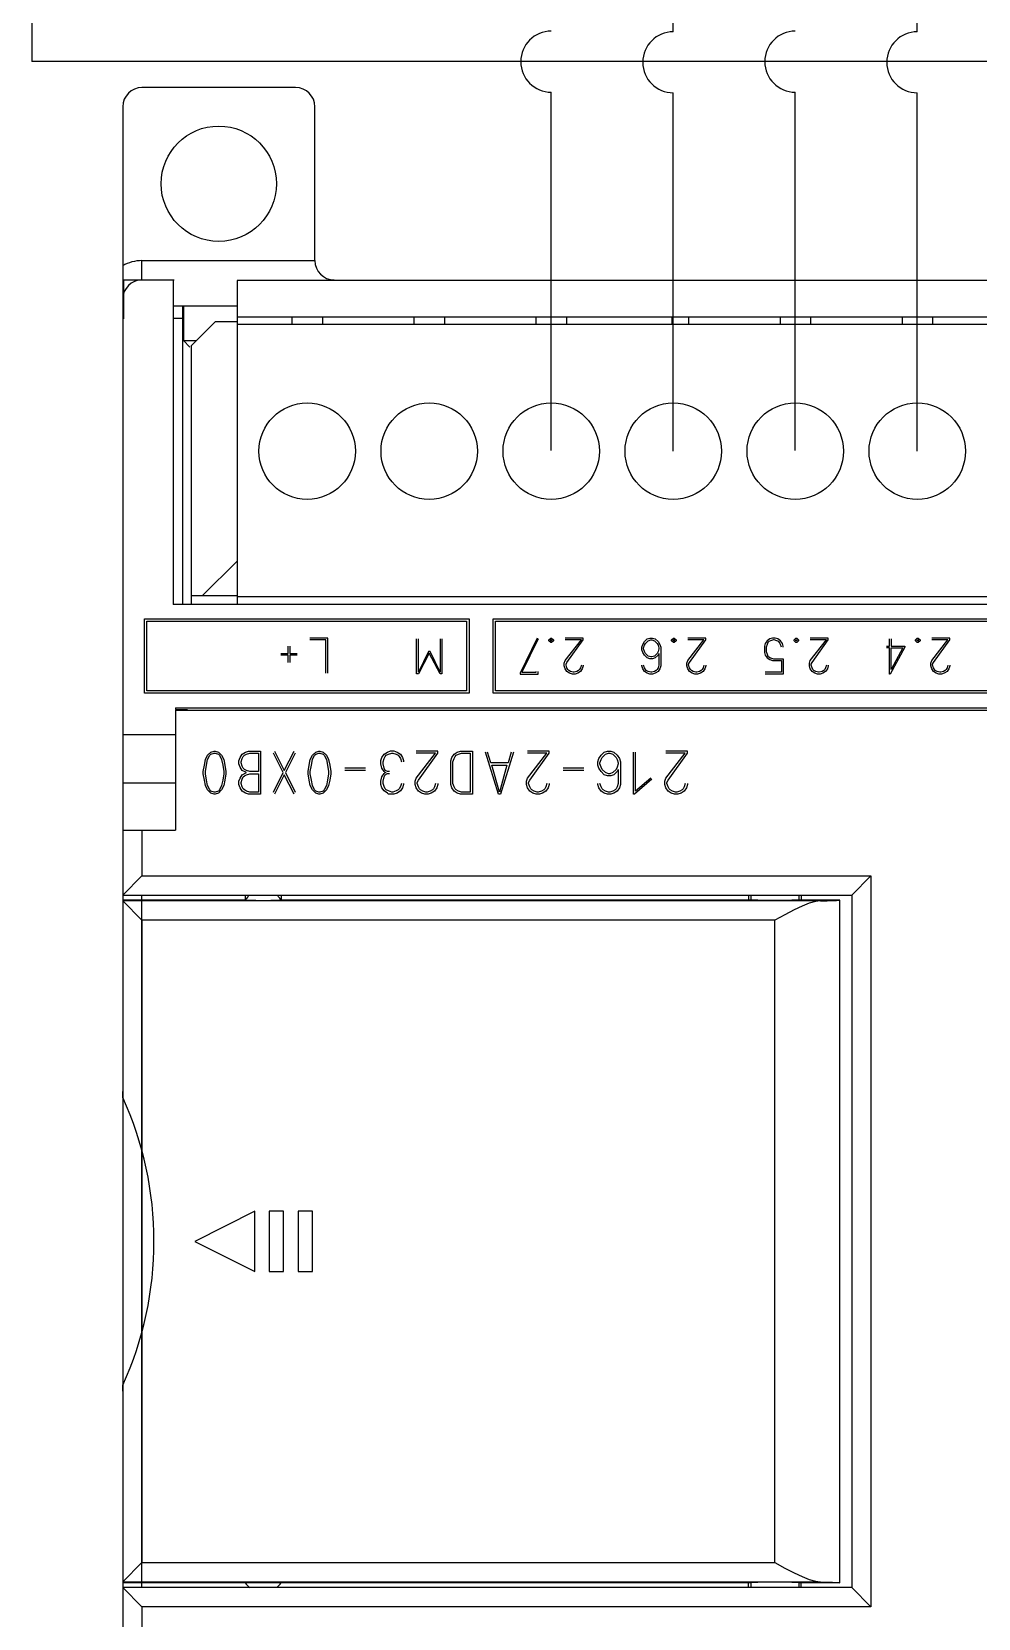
# Model space of a CAD drawing. Header units: millimetres. Extents: x 408 to 981, y 278 to 684.
# Drawn here: x 533.3 to 572.7, y 461.4 to 527.4 of the extents above; entities that cross this region are included whole.
import ezdxf

# ---------------------------------------------------------------- set-up
doc = ezdxf.new("R2010")
doc.units = ezdxf.units.MM
for name, color, linetype in [('0007LEVEL_0', 7, 'Continuous'), ('0007LEVEL_1', 7, 'Continuous'), ('8_ALL_NOTES_BALLOONS_SYMBOLS_GT', 7, 'Continuous'), ('RED_2.5mm^2', 1, 'Continuous'), ('YEL_14_THHN', 2, 'Continuous')]:
    doc.layers.add(name, color=color, linetype=linetype)

msp = doc.modelspace()

# ---------------------------------------------------------------- linework, layer by layer
at = {"color": 7, "linetype": 'Continuous'}
for p, q in [((537.883, 517.096), (539.183, 517.096)), ((539.183, 517.096), (539.183, 503.596)), ((537.083, 516.296), (537.083, 437.896)), ((537.983, 502.996), (551.502, 502.996)), ((692.583, 503.596), (539.183, 503.596)), ((551.502, 502.996), (551.502, 499.896)), ((552.502, 499.896), (552.502, 502.996)), ((538.083, 502.896), (551.402, 502.896)), ((551.402, 502.896), (551.402, 499.996)), ((552.602, 499.996), (552.602, 502.896)), ((613.083, 499.896), (552.502, 499.896)), ((612.983, 499.996), (552.602, 499.996)), ((539.283, 499.287), (539.283, 499.227)), ((539.283, 499.287), (692.483, 499.287)), ((539.283, 499.196), (539.283, 494.196)), ((539.283, 499.196), (692.483, 499.196)), ((537.083, 498.183), (539.283, 498.183)), ((547.832, 497.094), (547.877, 497.229)), ((547.832, 496.959), (547.832, 497.094)), ((547.877, 497.229), (547.967, 497.364)), ((547.922, 497.049), (547.967, 497.184)), ((547.922, 496.959), (547.922, 497.049)), ((547.967, 497.364), (548.102, 497.454)), ((547.967, 497.184), (548.012, 497.274)), ((548.012, 497.274), (548.057, 497.319)), ((548.057, 497.319), (548.147, 497.364)), ((548.102, 497.454), (548.237, 497.499)), ((548.147, 497.364), (548.282, 497.409)), ((548.237, 497.499), (548.372, 497.499)), ((548.282, 497.409), (548.327, 497.409)), ((548.327, 497.409), (548.462, 497.364)), ((548.372, 497.499), (548.507, 497.454)), ((548.462, 497.364), (548.552, 497.319)), ((548.507, 497.454), (548.642, 497.364)), ((548.552, 497.319), (548.597, 497.274)), ((548.597, 497.274), (548.642, 497.184)), ((548.642, 497.364), (548.732, 497.229)), ((548.642, 497.184), (548.687, 497.049)), ((548.732, 497.229), (548.777, 497.094)), ((548.777, 497.094), (548.777, 497.049)), ((547.877, 496.779), (547.832, 496.959)), ((547.832, 496.239), (547.877, 496.419)), ((547.967, 496.644), (547.877, 496.779)), ((547.877, 496.419), (547.967, 496.554)), ((547.967, 496.779), (547.922, 496.959)), ((547.922, 496.239), (547.967, 496.419)), ((548.012, 496.689), (547.967, 496.779)), ((548.012, 496.599), (547.967, 496.644)), ((547.967, 496.554), (548.012, 496.599)), ((547.967, 496.419), (548.012, 496.509)), ((548.102, 496.644), (548.012, 496.689)), ((548.012, 496.599), (548.057, 496.599)), ((548.012, 496.509), (548.102, 496.554)), ((548.192, 496.644), (548.102, 496.644)), ((548.102, 496.554), (548.192, 496.554)), ((537.083, 496.168), (539.283, 496.168)), ((547.832, 496.104), (547.832, 496.239)), ((547.877, 495.969), (547.832, 496.104)), ((547.967, 495.834), (547.877, 495.969)), ((547.922, 496.149), (547.922, 496.239)), ((547.967, 496.014), (547.922, 496.149)), ((548.012, 495.924), (547.967, 496.014)), ((548.102, 495.744), (547.967, 495.834)), ((548.057, 495.879), (548.012, 495.924)), ((548.147, 495.834), (548.057, 495.879)), ((548.147, 495.699), (548.102, 495.744)), ((548.282, 495.789), (548.147, 495.834)), ((548.372, 495.699), (548.147, 495.699)), ((548.327, 495.789), (548.282, 495.789)), ((548.462, 495.834), (548.327, 495.789)), ((548.507, 495.744), (548.372, 495.699)), ((548.552, 495.879), (548.462, 495.834)), ((548.642, 495.834), (548.507, 495.744)), ((548.597, 495.924), (548.552, 495.879)), ((548.642, 496.014), (548.597, 495.924)), ((548.687, 496.149), (548.642, 496.014)), ((548.732, 495.969), (548.642, 495.834)), ((548.777, 496.104), (548.732, 495.969)), ((548.777, 496.149), (548.777, 496.104)), ((537.083, 494.196), (539.283, 494.196)), ((537.083, 491.496), (567.433, 491.496)), ((537.883, 462.696), (537.883, 491.496)), ((567.433, 491.496), (567.433, 462.696)), ((567.433, 462.696), (537.083, 462.696))]:
    msp.add_line(p, q, dxfattribs=at)
msp.add_arc((537.883, 516.296), 0.8, 90, 180, dxfattribs=at)
msp.add_spline([(539.283, 499.228), (539.525, 499.227), (539.685, 499.224), (539.771, 499.221)], degree=3, dxfattribs=at)
at = {"layer": '0007LEVEL_0', "color": 7, "linetype": 'Continuous'}
for p, q in [((540.481, 496.911), (540.526, 497.136)), ((540.526, 497.136), (540.616, 497.316)), ((540.571, 496.911), (540.616, 497.136)), ((540.616, 497.316), (540.751, 497.451)), ((540.616, 497.136), (540.706, 497.316)), ((540.706, 497.316), (540.751, 497.361)), ((540.751, 497.451), (540.886, 497.496)), ((540.751, 497.361), (540.886, 497.406)), ((540.886, 497.496), (540.931, 497.496)), ((540.886, 497.406), (540.931, 497.406)), ((540.931, 497.496), (541.066, 497.451)), ((540.931, 497.406), (541.066, 497.361)), ((541.066, 497.451), (541.201, 497.316)), ((541.066, 497.361), (541.111, 497.316)), ((541.111, 497.316), (541.201, 497.136)), ((541.201, 497.316), (541.291, 497.136)), ((541.201, 497.136), (541.246, 496.911)), ((541.291, 497.136), (541.336, 496.911)), ((541.921, 497.091), (541.966, 497.226)), ((541.921, 496.956), (541.921, 497.091)), ((541.966, 497.226), (542.056, 497.361)), ((542.011, 497.046), (542.056, 497.181)), ((542.011, 497.001), (542.011, 497.046)), ((542.056, 497.361), (542.191, 497.451)), ((542.056, 497.181), (542.101, 497.271)), ((542.101, 497.271), (542.146, 497.316)), ((542.146, 497.316), (542.236, 497.361)), ((542.191, 497.451), (542.326, 497.496)), ((542.236, 497.361), (542.371, 497.406)), ((542.326, 497.496), (542.821, 497.496)), ((542.371, 497.406), (542.731, 497.406)), ((542.731, 497.406), (542.731, 496.641)), ((542.821, 497.496), (542.821, 495.696)), ((543.766, 496.596), (543.361, 497.406)), ((543.406, 497.496), (543.811, 496.686)), ((543.811, 496.686), (544.216, 497.496)), ((544.261, 497.406), (543.856, 496.596)), ((544.846, 496.911), (544.891, 497.136)), ((544.891, 497.136), (544.981, 497.316)), ((544.936, 496.911), (544.981, 497.136)), ((544.981, 497.316), (545.116, 497.451)), ((544.981, 497.136), (545.071, 497.316)), ((545.071, 497.316), (545.116, 497.361)), ((545.116, 497.451), (545.251, 497.496)), ((545.116, 497.361), (545.251, 497.406)), ((545.251, 497.496), (545.296, 497.496)), ((545.251, 497.406), (545.296, 497.406)), ((545.296, 497.496), (545.431, 497.451)), ((545.296, 497.406), (545.431, 497.361)), ((545.431, 497.451), (545.566, 497.316)), ((545.431, 497.361), (545.476, 497.316)), ((545.476, 497.316), (545.566, 497.136)), ((545.566, 497.316), (545.656, 497.136)), ((545.566, 497.136), (545.611, 496.911)), ((545.656, 497.136), (545.701, 496.911)), ((550.201, 497.496), (549.301, 497.496)), ((549.301, 496.371), (550.111, 497.406)), ((550.111, 497.406), (549.301, 497.406)), ((549.391, 496.281), (550.201, 497.406)), ((550.201, 497.406), (550.201, 497.496)), ((550.741, 497.091), (550.786, 497.226)), ((550.741, 496.101), (550.741, 497.091)), ((550.786, 497.226), (550.876, 497.361)), ((550.831, 497.046), (550.876, 497.181)), ((550.831, 496.146), (550.831, 497.046)), ((550.876, 497.361), (551.011, 497.451)), ((550.876, 497.181), (550.921, 497.271)), ((550.921, 497.271), (550.966, 497.316)), ((550.966, 497.316), (551.056, 497.361)), ((551.011, 497.451), (551.146, 497.496)), ((551.056, 497.361), (551.191, 497.406)), ((551.146, 497.496), (551.641, 497.496)), ((551.191, 497.406), (551.551, 497.406)), ((551.551, 497.406), (551.551, 495.786)), ((551.641, 497.496), (551.641, 495.696)), ((552.721, 495.696), (552.181, 497.451)), ((552.406, 497.001), (552.271, 497.451)), ((553.351, 497.451), (552.811, 495.696)), ((553.261, 497.451), (553.126, 497.001)), ((554.836, 497.496), (553.936, 497.496)), ((553.936, 496.371), (554.746, 497.406)), ((554.746, 497.406), (553.936, 497.406)), ((554.026, 496.281), (554.836, 497.406)), ((554.836, 497.406), (554.836, 497.496)), ((556.861, 497.046), (556.906, 497.181)), ((556.861, 496.911), (556.861, 497.046)), ((556.906, 497.181), (556.996, 497.316)), ((556.951, 497.001), (556.996, 497.136)), ((556.996, 497.316), (557.131, 497.451)), ((556.996, 497.136), (557.041, 497.226)), ((557.041, 497.226), (557.176, 497.361)), ((557.131, 497.451), (557.266, 497.496)), ((557.176, 497.361), (557.311, 497.406)), ((557.266, 497.496), (557.401, 497.496)), ((557.311, 497.406), (557.356, 497.406)), ((557.356, 497.406), (557.491, 497.361)), ((557.401, 497.496), (557.536, 497.451)), ((557.491, 497.361), (557.626, 497.226)), ((557.536, 497.451), (557.671, 497.316)), ((557.626, 497.226), (557.671, 497.136)), ((557.671, 497.316), (557.761, 497.181)), ((557.671, 497.136), (557.716, 497.001)), ((557.761, 497.181), (557.806, 497.046)), ((557.806, 497.046), (557.806, 496.101)), ((558.346, 495.696), (558.346, 497.451)), ((558.436, 495.831), (558.436, 497.451)), ((560.596, 497.496), (559.696, 497.496)), ((559.696, 496.371), (560.506, 497.406)), ((560.506, 497.406), (559.696, 497.406)), ((559.786, 496.281), (560.596, 497.406)), ((560.596, 497.406), (560.596, 497.496)), ((540.436, 496.641), (540.481, 496.911)), ((540.436, 496.551), (540.436, 496.641)), ((540.481, 496.281), (540.436, 496.551)), ((540.526, 496.641), (540.571, 496.911)), ((540.526, 496.551), (540.526, 496.641)), ((540.571, 496.281), (540.526, 496.551)), ((541.246, 496.911), (541.291, 496.641)), ((541.291, 496.551), (541.246, 496.281)), ((541.291, 496.641), (541.291, 496.551)), ((541.336, 496.911), (541.381, 496.641)), ((541.381, 496.551), (541.336, 496.281)), ((541.381, 496.641), (541.381, 496.551)), ((541.966, 496.821), (541.921, 496.956)), ((541.921, 496.236), (541.966, 496.371)), ((542.056, 496.686), (541.966, 496.821)), ((541.966, 496.371), (542.056, 496.506)), ((542.056, 496.866), (542.011, 497.001)), ((542.101, 496.776), (542.056, 496.866)), ((542.236, 496.596), (542.056, 496.686)), ((542.056, 496.506), (542.236, 496.596)), ((542.056, 496.326), (542.101, 496.416)), ((542.146, 496.731), (542.101, 496.776)), ((542.101, 496.416), (542.146, 496.461)), ((542.236, 496.686), (542.146, 496.731)), ((542.146, 496.461), (542.236, 496.506)), ((542.371, 496.641), (542.236, 496.686)), ((542.236, 496.506), (542.371, 496.551)), ((542.731, 496.641), (542.371, 496.641)), ((542.371, 496.551), (542.731, 496.551)), ((542.731, 496.551), (542.731, 495.786)), ((543.361, 495.786), (543.766, 496.596)), ((543.811, 496.506), (543.406, 495.696)), ((544.216, 495.696), (543.811, 496.506)), ((543.856, 496.596), (544.261, 495.786)), ((544.801, 496.641), (544.846, 496.911)), ((544.801, 496.551), (544.801, 496.641)), ((544.846, 496.281), (544.801, 496.551)), ((544.891, 496.641), (544.936, 496.911)), ((544.891, 496.551), (544.891, 496.641)), ((544.936, 496.281), (544.891, 496.551)), ((545.611, 496.911), (545.656, 496.641)), ((545.656, 496.551), (545.611, 496.281)), ((545.656, 496.641), (545.656, 496.551)), ((545.701, 496.911), (545.746, 496.641)), ((545.746, 496.551), (545.701, 496.281)), ((545.746, 496.641), (545.746, 496.551)), ((547.186, 496.776), (546.331, 496.776)), ((547.186, 496.686), (546.331, 496.686)), ((549.256, 496.236), (549.301, 496.371)), ((553.126, 497.001), (552.406, 497.001)), ((552.451, 496.911), (553.081, 496.911)), ((552.766, 495.786), (552.451, 496.911)), ((553.081, 496.911), (552.766, 495.786)), ((553.891, 496.236), (553.936, 496.371)), ((556.276, 496.776), (555.421, 496.776)), ((556.276, 496.686), (555.421, 496.686)), ((556.906, 496.776), (556.861, 496.911)), ((556.996, 496.641), (556.906, 496.776)), ((556.951, 496.956), (556.951, 497.001)), ((556.996, 496.821), (556.951, 496.956)), ((557.041, 496.731), (556.996, 496.821)), ((557.131, 496.506), (556.996, 496.641)), ((557.176, 496.596), (557.041, 496.731)), ((557.266, 496.461), (557.131, 496.506)), ((557.311, 496.551), (557.176, 496.596)), ((557.401, 496.461), (557.266, 496.461)), ((557.356, 496.551), (557.311, 496.551)), ((557.491, 496.596), (557.356, 496.551)), ((557.536, 496.506), (557.401, 496.461)), ((557.626, 496.731), (557.491, 496.596)), ((557.671, 496.641), (557.536, 496.506)), ((557.671, 496.821), (557.626, 496.731)), ((557.716, 496.956), (557.671, 496.821)), ((557.716, 496.731), (557.671, 496.641)), ((557.716, 497.001), (557.716, 496.956)), ((557.716, 496.731), (557.716, 496.146)), ((559.066, 496.371), (558.436, 495.831)), ((559.651, 496.236), (559.696, 496.371)), ((540.526, 496.056), (540.481, 496.281)), ((540.616, 495.876), (540.526, 496.056)), ((540.616, 496.056), (540.571, 496.281)), ((540.706, 495.876), (540.616, 496.056)), ((540.751, 495.741), (540.616, 495.876)), ((540.751, 495.831), (540.706, 495.876)), ((540.886, 495.786), (540.751, 495.831)), ((540.886, 495.696), (540.751, 495.741)), ((540.931, 495.786), (540.886, 495.786)), ((540.931, 495.696), (540.886, 495.696)), ((541.066, 495.831), (540.931, 495.786)), ((541.066, 495.741), (540.931, 495.696)), ((541.201, 495.876), (541.066, 495.741)), ((541.111, 495.876), (541.066, 495.831)), ((541.201, 496.056), (541.111, 495.876)), ((541.246, 496.281), (541.201, 496.056)), ((541.291, 496.056), (541.201, 495.876)), ((541.336, 496.281), (541.291, 496.056)), ((541.921, 496.101), (541.921, 496.236)), ((541.966, 495.966), (541.921, 496.101)), ((542.056, 495.831), (541.966, 495.966)), ((542.011, 496.191), (542.056, 496.326)), ((542.011, 496.146), (542.011, 496.191)), ((542.056, 496.011), (542.011, 496.146)), ((542.101, 495.921), (542.056, 496.011)), ((542.191, 495.741), (542.056, 495.831)), ((542.146, 495.876), (542.101, 495.921)), ((542.236, 495.831), (542.146, 495.876)), ((542.326, 495.696), (542.191, 495.741)), ((542.371, 495.786), (542.236, 495.831)), ((542.821, 495.696), (542.326, 495.696)), ((542.731, 495.786), (542.371, 495.786)), ((544.891, 496.056), (544.846, 496.281)), ((544.981, 495.876), (544.891, 496.056)), ((544.981, 496.056), (544.936, 496.281)), ((545.071, 495.876), (544.981, 496.056)), ((545.116, 495.741), (544.981, 495.876)), ((545.116, 495.831), (545.071, 495.876)), ((545.251, 495.786), (545.116, 495.831)), ((545.251, 495.696), (545.116, 495.741)), ((545.296, 495.786), (545.251, 495.786)), ((545.296, 495.696), (545.251, 495.696)), ((545.431, 495.831), (545.296, 495.786)), ((545.431, 495.741), (545.296, 495.696)), ((545.476, 495.876), (545.431, 495.831)), ((545.566, 495.876), (545.431, 495.741)), ((545.566, 496.056), (545.476, 495.876)), ((545.611, 496.281), (545.566, 496.056)), ((545.656, 496.056), (545.566, 495.876)), ((545.701, 496.281), (545.656, 496.056)), ((549.256, 496.101), (549.256, 496.236)), ((549.301, 495.966), (549.256, 496.101)), ((549.391, 495.831), (549.301, 495.966)), ((549.346, 496.191), (549.391, 496.281)), ((549.346, 496.146), (549.346, 496.191)), ((549.391, 496.011), (549.346, 496.146)), ((549.436, 495.921), (549.391, 496.011)), ((549.526, 495.741), (549.391, 495.831)), ((549.481, 495.876), (549.436, 495.921)), ((549.571, 495.831), (549.481, 495.876)), ((549.661, 495.696), (549.526, 495.741)), ((549.706, 495.786), (549.571, 495.831)), ((549.796, 495.696), (549.661, 495.696)), ((549.751, 495.786), (549.706, 495.786)), ((549.886, 495.831), (549.751, 495.786)), ((549.931, 495.741), (549.796, 495.696)), ((549.976, 495.876), (549.886, 495.831)), ((550.066, 495.831), (549.931, 495.741)), ((550.021, 495.921), (549.976, 495.876)), ((550.066, 496.011), (550.021, 495.921)), ((550.111, 496.146), (550.066, 496.011)), ((550.156, 495.966), (550.066, 495.831)), ((550.201, 496.101), (550.156, 495.966)), ((550.201, 496.146), (550.201, 496.101)), ((550.786, 495.966), (550.741, 496.101)), ((550.876, 495.831), (550.786, 495.966)), ((550.876, 496.011), (550.831, 496.146)), ((550.921, 495.921), (550.876, 496.011)), ((551.011, 495.741), (550.876, 495.831)), ((550.966, 495.876), (550.921, 495.921)), ((551.056, 495.831), (550.966, 495.876)), ((551.146, 495.696), (551.011, 495.741)), ((551.191, 495.786), (551.056, 495.831)), ((551.641, 495.696), (551.146, 495.696)), ((551.551, 495.786), (551.191, 495.786)), ((552.811, 495.696), (552.721, 495.696)), ((553.891, 496.101), (553.891, 496.236)), ((553.936, 495.966), (553.891, 496.101)), ((554.026, 495.831), (553.936, 495.966)), ((553.981, 496.191), (554.026, 496.281)), ((553.981, 496.146), (553.981, 496.191)), ((554.026, 496.011), (553.981, 496.146)), ((554.071, 495.921), (554.026, 496.011)), ((554.161, 495.741), (554.026, 495.831)), ((554.116, 495.876), (554.071, 495.921)), ((554.206, 495.831), (554.116, 495.876)), ((554.296, 495.696), (554.161, 495.741)), ((554.341, 495.786), (554.206, 495.831)), ((554.431, 495.696), (554.296, 495.696)), ((554.386, 495.786), (554.341, 495.786)), ((554.521, 495.831), (554.386, 495.786)), ((554.566, 495.741), (554.431, 495.696)), ((554.611, 495.876), (554.521, 495.831)), ((554.701, 495.831), (554.566, 495.741)), ((554.656, 495.921), (554.611, 495.876)), ((554.701, 496.011), (554.656, 495.921)), ((554.746, 496.146), (554.701, 496.011)), ((554.791, 495.966), (554.701, 495.831)), ((554.836, 496.101), (554.791, 495.966)), ((554.836, 496.146), (554.836, 496.101)), ((556.861, 496.101), (556.861, 496.146)), ((556.906, 495.966), (556.861, 496.101)), ((556.996, 495.831), (556.906, 495.966)), ((556.996, 496.011), (556.951, 496.146)), ((557.041, 495.921), (556.996, 496.011)), ((557.131, 495.741), (556.996, 495.831)), ((557.086, 495.876), (557.041, 495.921)), ((557.176, 495.831), (557.086, 495.876)), ((557.266, 495.696), (557.131, 495.741)), ((557.311, 495.786), (557.176, 495.831)), ((557.401, 495.696), (557.266, 495.696)), ((557.356, 495.786), (557.311, 495.786)), ((557.491, 495.831), (557.356, 495.786)), ((557.536, 495.741), (557.401, 495.696)), ((557.581, 495.876), (557.491, 495.831)), ((557.671, 495.831), (557.536, 495.741)), ((557.626, 495.921), (557.581, 495.876)), ((557.671, 496.011), (557.626, 495.921)), ((557.716, 496.146), (557.671, 496.011)), ((557.761, 495.966), (557.671, 495.831)), ((557.806, 496.101), (557.761, 495.966)), ((558.391, 495.696), (558.346, 495.696)), ((559.111, 496.326), (558.391, 495.696)), ((559.651, 496.101), (559.651, 496.236)), ((559.696, 495.966), (559.651, 496.101)), ((559.786, 495.831), (559.696, 495.966)), ((559.741, 496.191), (559.786, 496.281)), ((559.741, 496.146), (559.741, 496.191)), ((559.786, 496.011), (559.741, 496.146)), ((559.831, 495.921), (559.786, 496.011)), ((559.921, 495.741), (559.786, 495.831)), ((559.876, 495.876), (559.831, 495.921)), ((559.966, 495.831), (559.876, 495.876)), ((560.056, 495.696), (559.921, 495.741)), ((560.101, 495.786), (559.966, 495.831)), ((560.191, 495.696), (560.056, 495.696)), ((560.146, 495.786), (560.101, 495.786)), ((560.281, 495.831), (560.146, 495.786)), ((560.326, 495.741), (560.191, 495.696)), ((560.371, 495.876), (560.281, 495.831)), ((560.461, 495.831), (560.326, 495.741)), ((560.416, 495.921), (560.371, 495.876)), ((560.461, 496.011), (560.416, 495.921)), ((560.506, 496.146), (560.461, 496.011)), ((560.551, 495.966), (560.461, 495.831)), ((560.596, 496.101), (560.551, 495.966)), ((560.596, 496.146), (560.596, 496.101))]:
    msp.add_line(p, q, dxfattribs=at)
at = {"layer": '0007LEVEL_1', "color": 7, "linetype": 'Continuous'}
for p, q in [((537.983, 499.896), (537.983, 502.996)), ((552.502, 502.996), (613.083, 502.996)), ((538.083, 499.996), (538.083, 502.896)), ((552.602, 502.896), (612.983, 502.896)), ((543.968, 501.558), (543.968, 501.858)), ((544.043, 501.858), (544.043, 501.558)), ((545.618, 502.196), (544.868, 502.196)), ((545.543, 502.121), (544.868, 502.121)), ((545.543, 500.733), (545.543, 502.121)), ((545.618, 500.733), (545.618, 502.196)), ((549.319, 500.702), (549.319, 502.165)), ((549.394, 500.777), (549.394, 502.165)), ((549.807, 501.64), (549.394, 500.777)), ((549.882, 501.64), (549.807, 501.64)), ((550.294, 500.777), (549.882, 501.64)), ((550.294, 502.165), (550.294, 500.777)), ((550.369, 502.165), (550.369, 500.702)), ((554.339, 502.196), (553.627, 500.733)), ((554.377, 502.158), (553.702, 500.771)), ((554.827, 502.121), (554.902, 502.196)), ((554.827, 502.083), (554.827, 502.121)), ((554.902, 502.008), (554.827, 502.083)), ((554.902, 502.196), (554.939, 502.196)), ((554.902, 502.083), (554.902, 502.121)), ((554.902, 502.121), (554.939, 502.121)), ((554.939, 502.083), (554.902, 502.083)), ((554.939, 502.008), (554.902, 502.008)), ((554.939, 502.196), (555.014, 502.121)), ((554.939, 502.121), (554.939, 502.083)), ((555.014, 502.083), (554.939, 502.008)), ((555.014, 502.121), (555.014, 502.083)), ((556.252, 502.196), (555.502, 502.196)), ((555.502, 501.258), (556.177, 502.121)), ((556.177, 502.121), (555.502, 502.121)), ((555.577, 501.183), (556.252, 502.121)), ((556.252, 502.121), (556.252, 502.196)), ((558.694, 501.821), (558.732, 501.933)), ((558.694, 501.708), (558.694, 501.821)), ((558.732, 501.596), (558.694, 501.708)), ((558.732, 501.933), (558.807, 502.046)), ((558.769, 501.783), (558.807, 501.896)), ((558.769, 501.746), (558.769, 501.783)), ((558.807, 501.633), (558.769, 501.746)), ((558.807, 502.046), (558.919, 502.158)), ((558.807, 501.896), (558.844, 501.971)), ((558.844, 501.558), (558.807, 501.633)), ((558.844, 501.971), (558.957, 502.083)), ((558.919, 502.158), (559.032, 502.196)), ((558.957, 502.083), (559.069, 502.121)), ((559.032, 502.196), (559.144, 502.196)), ((559.069, 502.121), (559.107, 502.121)), ((559.107, 502.121), (559.219, 502.083)), ((559.144, 502.196), (559.257, 502.158)), ((559.219, 502.083), (559.332, 501.971)), ((559.257, 502.158), (559.369, 502.046)), ((559.332, 501.971), (559.369, 501.896)), ((559.369, 501.633), (559.332, 501.558)), ((559.369, 502.046), (559.444, 501.933)), ((559.369, 501.896), (559.407, 501.783)), ((559.407, 501.746), (559.369, 501.633)), ((559.407, 501.783), (559.407, 501.746)), ((559.444, 501.933), (559.482, 501.821)), ((559.482, 501.821), (559.482, 501.033)), ((559.932, 502.121), (560.007, 502.196)), ((559.932, 502.083), (559.932, 502.121)), ((560.007, 502.008), (559.932, 502.083)), ((560.007, 502.196), (560.044, 502.196)), ((560.007, 502.083), (560.007, 502.121)), ((560.007, 502.121), (560.044, 502.121)), ((560.044, 502.083), (560.007, 502.083)), ((560.044, 502.008), (560.007, 502.008)), ((560.044, 502.196), (560.119, 502.121)), ((560.044, 502.121), (560.044, 502.083)), ((560.119, 502.083), (560.044, 502.008)), ((560.119, 502.121), (560.119, 502.083)), ((561.357, 502.196), (560.607, 502.196)), ((560.607, 501.258), (561.282, 502.121)), ((561.282, 502.121), (560.607, 502.121)), ((560.682, 501.183), (561.357, 502.121)), ((561.357, 502.121), (561.357, 502.196)), ((563.833, 501.971), (563.796, 501.858)), ((563.796, 501.858), (563.796, 501.596)), ((563.908, 502.083), (563.833, 501.971)), ((563.908, 501.933), (563.871, 501.821)), ((563.871, 501.821), (563.871, 501.633)), ((563.871, 501.633), (563.908, 501.521)), ((564.021, 502.158), (563.908, 502.083)), ((563.946, 502.008), (563.908, 501.933)), ((563.983, 502.046), (563.946, 502.008)), ((564.058, 502.083), (563.983, 502.046)), ((564.133, 502.196), (564.021, 502.158)), ((564.171, 502.121), (564.058, 502.083)), ((564.246, 502.196), (564.133, 502.196)), ((564.208, 502.121), (564.171, 502.121)), ((564.321, 502.083), (564.208, 502.121)), ((564.358, 502.158), (564.246, 502.196)), ((564.396, 502.046), (564.321, 502.083)), ((564.471, 502.083), (564.358, 502.158)), ((564.433, 502.008), (564.396, 502.046)), ((564.471, 501.933), (564.433, 502.008)), ((564.546, 501.971), (564.471, 502.083)), ((564.508, 501.821), (564.471, 501.933)), ((564.583, 501.858), (564.546, 501.971)), ((564.583, 501.821), (564.583, 501.858)), ((565.033, 502.121), (565.108, 502.196)), ((565.033, 502.083), (565.033, 502.121)), ((565.108, 502.008), (565.033, 502.083)), ((565.108, 502.196), (565.146, 502.196)), ((565.108, 502.083), (565.108, 502.121)), ((565.108, 502.121), (565.146, 502.121)), ((565.146, 502.083), (565.108, 502.083)), ((565.146, 502.008), (565.108, 502.008)), ((565.146, 502.196), (565.221, 502.121)), ((565.146, 502.121), (565.146, 502.083)), ((565.221, 502.083), (565.146, 502.008)), ((565.221, 502.121), (565.221, 502.083)), ((566.458, 502.196), (565.708, 502.196)), ((565.708, 501.258), (566.383, 502.121)), ((566.383, 502.121), (565.708, 502.121)), ((565.783, 501.183), (566.458, 502.121)), ((566.458, 502.121), (566.458, 502.196)), ((568.888, 501.858), (569.001, 501.858)), ((569.001, 501.783), (568.888, 501.783)), ((569.001, 501.858), (569.001, 502.158)), ((569.001, 500.696), (569.001, 501.783)), ((569.638, 501.821), (569.038, 500.696)), ((569.076, 502.158), (569.076, 501.858)), ((569.076, 501.858), (569.638, 501.858)), ((569.563, 501.783), (569.076, 500.883)), ((569.076, 500.883), (569.076, 501.783)), ((569.076, 501.783), (569.563, 501.783)), ((569.638, 501.858), (569.638, 501.821)), ((570.088, 502.121), (570.163, 502.196)), ((570.088, 502.083), (570.088, 502.121)), ((570.163, 502.008), (570.088, 502.083)), ((570.163, 502.196), (570.201, 502.196)), ((570.163, 502.083), (570.163, 502.121)), ((570.163, 502.121), (570.201, 502.121)), ((570.201, 502.083), (570.163, 502.083)), ((570.201, 502.008), (570.163, 502.008)), ((570.201, 502.196), (570.276, 502.121)), ((570.201, 502.121), (570.201, 502.083)), ((570.276, 502.083), (570.201, 502.008)), ((570.276, 502.121), (570.276, 502.083)), ((571.513, 502.196), (570.763, 502.196)), ((570.763, 501.258), (571.438, 502.121)), ((571.438, 502.121), (570.763, 502.121)), ((570.838, 501.183), (571.513, 502.121)), ((571.513, 502.121), (571.513, 502.196)), ((543.668, 501.558), (543.968, 501.558)), ((543.968, 501.483), (543.668, 501.483)), ((543.968, 501.183), (543.968, 501.483)), ((544.043, 501.558), (544.343, 501.558)), ((544.043, 501.483), (544.043, 501.183)), ((544.343, 501.483), (544.043, 501.483)), ((549.844, 501.565), (549.394, 500.702)), ((550.294, 500.702), (549.844, 501.565)), ((555.464, 501.146), (555.502, 501.258)), ((555.464, 501.033), (555.464, 501.146)), ((555.502, 500.921), (555.464, 501.033)), ((555.539, 501.108), (555.577, 501.183)), ((555.539, 501.071), (555.539, 501.108)), ((555.577, 500.958), (555.539, 501.071)), ((556.177, 501.071), (556.139, 500.958)), ((556.252, 501.033), (556.214, 500.921)), ((556.252, 501.071), (556.252, 501.033)), ((558.694, 501.033), (558.694, 501.071)), ((558.732, 500.921), (558.694, 501.033)), ((558.807, 501.483), (558.732, 501.596)), ((558.807, 500.958), (558.769, 501.071)), ((558.919, 501.371), (558.807, 501.483)), ((558.957, 501.446), (558.844, 501.558)), ((559.032, 501.333), (558.919, 501.371)), ((559.069, 501.408), (558.957, 501.446)), ((559.144, 501.333), (559.032, 501.333)), ((559.107, 501.408), (559.069, 501.408)), ((559.219, 501.446), (559.107, 501.408)), ((559.257, 501.371), (559.144, 501.333)), ((559.332, 501.558), (559.219, 501.446)), ((559.369, 501.483), (559.257, 501.371)), ((559.407, 501.558), (559.369, 501.483)), ((559.407, 501.071), (559.369, 500.958)), ((559.407, 501.558), (559.407, 501.071)), ((559.482, 501.033), (559.444, 500.921)), ((560.569, 501.146), (560.607, 501.258)), ((560.569, 501.033), (560.569, 501.146)), ((560.607, 500.921), (560.569, 501.033)), ((560.644, 501.108), (560.682, 501.183)), ((560.644, 501.071), (560.644, 501.108)), ((560.682, 500.958), (560.644, 501.071)), ((561.282, 501.071), (561.244, 500.958)), ((561.357, 501.033), (561.319, 500.921)), ((561.357, 501.071), (561.357, 501.033)), ((563.796, 501.596), (563.833, 501.483)), ((563.833, 501.483), (563.908, 501.371)), ((563.908, 501.521), (563.946, 501.446)), ((563.908, 501.371), (564.021, 501.296)), ((563.946, 501.446), (563.983, 501.408)), ((563.983, 501.408), (564.058, 501.371)), ((564.021, 501.296), (564.133, 501.258)), ((564.058, 501.371), (564.171, 501.333)), ((564.133, 501.258), (564.508, 501.258)), ((564.171, 501.333), (564.583, 501.333)), ((564.508, 501.258), (564.508, 500.771)), ((564.583, 501.333), (564.583, 500.696)), ((565.671, 501.146), (565.708, 501.258)), ((565.671, 501.033), (565.671, 501.146)), ((565.708, 500.921), (565.671, 501.033)), ((565.746, 501.108), (565.783, 501.183)), ((565.746, 501.071), (565.746, 501.108)), ((565.783, 500.958), (565.746, 501.071)), ((566.383, 501.071), (566.346, 500.958)), ((566.458, 501.033), (566.421, 500.921)), ((566.458, 501.071), (566.458, 501.033)), ((570.726, 501.146), (570.763, 501.258)), ((570.726, 501.033), (570.726, 501.146)), ((570.763, 500.921), (570.726, 501.033)), ((570.801, 501.108), (570.838, 501.183)), ((570.801, 501.071), (570.801, 501.108)), ((570.838, 500.958), (570.801, 501.071)), ((571.438, 501.071), (571.401, 500.958)), ((571.513, 501.033), (571.476, 500.921)), ((571.513, 501.071), (571.513, 501.033)), ((549.394, 500.702), (549.319, 500.702)), ((550.369, 500.702), (550.294, 500.702)), ((553.627, 500.733), (553.627, 500.696)), ((553.627, 500.696), (554.377, 500.696)), ((553.702, 500.771), (554.302, 500.771)), ((554.302, 500.771), (554.302, 500.808)), ((554.377, 500.696), (554.377, 500.808)), ((555.577, 500.808), (555.502, 500.921)), ((555.614, 500.883), (555.577, 500.958)), ((555.689, 500.733), (555.577, 500.808)), ((555.652, 500.846), (555.614, 500.883)), ((555.727, 500.808), (555.652, 500.846)), ((555.802, 500.696), (555.689, 500.733)), ((555.839, 500.771), (555.727, 500.808)), ((555.914, 500.696), (555.802, 500.696)), ((555.877, 500.771), (555.839, 500.771)), ((555.989, 500.808), (555.877, 500.771)), ((556.027, 500.733), (555.914, 500.696)), ((556.064, 500.846), (555.989, 500.808)), ((556.139, 500.808), (556.027, 500.733)), ((556.102, 500.883), (556.064, 500.846)), ((556.139, 500.958), (556.102, 500.883)), ((556.214, 500.921), (556.139, 500.808)), ((558.807, 500.808), (558.732, 500.921)), ((558.844, 500.883), (558.807, 500.958)), ((558.919, 500.733), (558.807, 500.808)), ((558.882, 500.846), (558.844, 500.883)), ((558.957, 500.808), (558.882, 500.846)), ((559.032, 500.696), (558.919, 500.733)), ((559.069, 500.771), (558.957, 500.808)), ((559.144, 500.696), (559.032, 500.696)), ((559.107, 500.771), (559.069, 500.771)), ((559.219, 500.808), (559.107, 500.771)), ((559.257, 500.733), (559.144, 500.696)), ((559.294, 500.846), (559.219, 500.808)), ((559.369, 500.808), (559.257, 500.733)), ((559.332, 500.883), (559.294, 500.846)), ((559.369, 500.958), (559.332, 500.883)), ((559.444, 500.921), (559.369, 500.808)), ((560.682, 500.808), (560.607, 500.921)), ((560.719, 500.883), (560.682, 500.958)), ((560.794, 500.733), (560.682, 500.808)), ((560.757, 500.846), (560.719, 500.883)), ((560.832, 500.808), (560.757, 500.846)), ((560.907, 500.696), (560.794, 500.733)), ((560.944, 500.771), (560.832, 500.808)), ((561.019, 500.696), (560.907, 500.696)), ((560.982, 500.771), (560.944, 500.771)), ((561.094, 500.808), (560.982, 500.771)), ((561.132, 500.733), (561.019, 500.696)), ((561.169, 500.846), (561.094, 500.808)), ((561.244, 500.808), (561.132, 500.733)), ((561.207, 500.883), (561.169, 500.846)), ((561.244, 500.958), (561.207, 500.883)), ((561.319, 500.921), (561.244, 500.808)), ((564.508, 500.771), (563.833, 500.771)), ((564.583, 500.696), (563.833, 500.696)), ((565.783, 500.808), (565.708, 500.921)), ((565.821, 500.883), (565.783, 500.958)), ((565.896, 500.733), (565.783, 500.808)), ((565.858, 500.846), (565.821, 500.883)), ((565.933, 500.808), (565.858, 500.846)), ((566.008, 500.696), (565.896, 500.733)), ((566.046, 500.771), (565.933, 500.808)), ((566.121, 500.696), (566.008, 500.696)), ((566.083, 500.771), (566.046, 500.771)), ((566.196, 500.808), (566.083, 500.771)), ((566.233, 500.733), (566.121, 500.696)), ((566.271, 500.846), (566.196, 500.808)), ((566.346, 500.808), (566.233, 500.733)), ((566.308, 500.883), (566.271, 500.846)), ((566.346, 500.958), (566.308, 500.883)), ((566.421, 500.921), (566.346, 500.808)), ((569.038, 500.696), (569.001, 500.696)), ((570.838, 500.808), (570.763, 500.921)), ((570.876, 500.883), (570.838, 500.958)), ((570.951, 500.733), (570.838, 500.808)), ((570.913, 500.846), (570.876, 500.883)), ((570.988, 500.808), (570.913, 500.846)), ((571.063, 500.696), (570.951, 500.733)), ((571.101, 500.771), (570.988, 500.808)), ((571.176, 500.696), (571.063, 500.696)), ((571.138, 500.771), (571.101, 500.771)), ((571.251, 500.808), (571.138, 500.771)), ((571.288, 500.733), (571.176, 500.696)), ((571.326, 500.846), (571.251, 500.808)), ((571.401, 500.808), (571.288, 500.733)), ((571.363, 500.883), (571.326, 500.846)), ((571.401, 500.958), (571.363, 500.883)), ((571.476, 500.921), (571.401, 500.808)), ((551.502, 499.896), (537.983, 499.896)), ((551.402, 499.996), (538.083, 499.996))]:
    msp.add_line(p, q, dxfattribs=at)
at = {"layer": '8_ALL_NOTES_BALLOONS_SYMBOLS_GT', "color": 7, "linetype": 'Continuous'}
for p, q in [((544.283, 525.096), (537.883, 525.096)), ((537.083, 524.296), (537.083, 437.896)), ((545.083, 517.896), (545.083, 524.296)), ((537.883, 517.096), (537.883, 517.896)), ((537.883, 517.896), (545.083, 517.896)), ((537.125, 515.48), (537.125, 517.08)), ((539.229, 517.086), (537.131, 517.086)), ((539.183, 517.096), (539.183, 503.596)), ((541.842, 517.072), (541.842, 503.596)), ((613.724, 517.072), (541.842, 517.072)), ((541.842, 515.996), (539.183, 515.996)), ((539.583, 515.496), (539.183, 515.496)), ((539.583, 503.596), (539.583, 515.996)), ((539.609, 515.996), (539.609, 514.57)), ((613.724, 515.548), (541.842, 515.548)), ((544.128, 515.548), (544.128, 515.253)), ((545.398, 515.548), (545.398, 515.253)), ((549.208, 515.548), (549.208, 515.253)), ((550.478, 515.548), (550.478, 515.253)), ((554.288, 515.548), (554.288, 515.253)), ((555.558, 515.548), (555.558, 515.253)), ((559.948, 515.522), (559.948, 515.227)), ((560.638, 515.548), (560.638, 515.253)), ((564.448, 515.548), (564.448, 515.253)), ((565.718, 515.548), (565.718, 515.253)), ((569.528, 515.548), (569.528, 515.253)), ((570.798, 515.548), (570.798, 515.253)), ((539.933, 514.346), (540.933, 515.346)), ((541.842, 515.346), (540.933, 515.346)), ((541.842, 515.253), (613.724, 515.253)), ((539.609, 514.57), (540.157, 514.57)), ((539.609, 514.57), (539.883, 514.296)), ((539.933, 514.346), (539.933, 503.596)), ((541.842, 505.394), (540.393, 503.946)), ((541.842, 503.946), (539.933, 503.946)), ((541.842, 503.925), (613.724, 503.925)), ((692.583, 503.596), (539.183, 503.596)), ((539.283, 499.287), (539.283, 499.227)), ((539.283, 499.228), (539.525, 499.227)), ((539.283, 499.196), (539.283, 494.196)), ((539.525, 499.227), (539.685, 499.224)), ((539.685, 499.224), (539.771, 499.221)), ((539.771, 499.221), (539.782, 499.219)), ((537.083, 498.183), (539.283, 498.183)), ((537.083, 496.168), (539.283, 496.168)), ((537.083, 494.196), (539.283, 494.196)), ((537.883, 494.196), (537.883, 492.296)), ((537.883, 492.296), (537.083, 491.496)), ((537.883, 492.296), (568.233, 492.296)), ((568.233, 492.296), (567.433, 491.496)), ((568.233, 492.296), (568.233, 461.896)), ((537.083, 491.496), (567.433, 491.496)), ((542.183, 491.296), (537.083, 491.296)), ((537.083, 491.263), (537.083, 491.262)), ((566.137, 491.262), (537.083, 491.262)), ((537.883, 490.463), (537.083, 491.262)), ((537.883, 491.296), (537.883, 491.496)), ((542.183, 491.496), (542.183, 491.296)), ((542.183, 491.296), (542.211, 491.292)), ((542.211, 491.292), (542.299, 491.289)), ((542.299, 491.289), (542.438, 491.286)), ((542.438, 491.286), (542.62, 491.284)), ((542.62, 491.284), (542.825, 491.283)), ((542.825, 491.283), (543.041, 491.283)), ((543.041, 491.283), (543.246, 491.284)), ((543.246, 491.284), (543.427, 491.286)), ((543.427, 491.286), (543.567, 491.289)), ((543.567, 491.289), (543.655, 491.292)), ((543.655, 491.292), (543.683, 491.296)), ((543.683, 491.496), (543.683, 491.296)), ((563.233, 491.296), (543.683, 491.296)), ((563.133, 491.496), (563.133, 491.296)), ((563.233, 491.496), (563.233, 491.296)), ((563.267, 491.291), (563.233, 491.296)), ((563.367, 491.287), (563.267, 491.291)), ((563.526, 491.284), (563.367, 491.287)), ((563.733, 491.281), (563.526, 491.284)), ((563.974, 491.279), (563.733, 491.281)), ((564.233, 491.278), (563.974, 491.279)), ((564.492, 491.279), (564.233, 491.278)), ((564.733, 491.281), (564.492, 491.279)), ((564.94, 491.284), (564.733, 491.281)), ((565.099, 491.287), (564.94, 491.284)), ((565.199, 491.291), (565.099, 491.287)), ((565.233, 491.296), (565.199, 491.291)), ((565.233, 491.496), (565.233, 491.296)), ((566.933, 491.296), (565.233, 491.296)), ((565.333, 491.496), (565.333, 491.296)), ((565.665, 491.162), (565.369, 491.044)), ((565.921, 491.235), (565.665, 491.162)), ((566.137, 491.262), (565.921, 491.235)), ((566.137, 491.262), (566.415, 491.268)), ((566.415, 491.268), (566.637, 491.274)), ((566.637, 491.274), (566.8, 491.281)), ((566.8, 491.281), (566.899, 491.288)), ((566.899, 491.288), (566.933, 491.296)), ((566.933, 462.896), (566.933, 491.296)), ((567.433, 491.496), (567.433, 462.696)), ((537.883, 490.463), (537.883, 463.729)), ((564.233, 490.463), (537.883, 490.463)), ((564.648, 490.687), (564.233, 490.463)), ((564.233, 463.729), (564.233, 490.463)), ((565.032, 490.885), (564.648, 490.687)), ((565.369, 491.044), (565.032, 490.885)), ((537.084, 483.252), (537.083, 483.334)), ((537.086, 483.168), (537.084, 483.252)), ((537.089, 483.082), (537.086, 483.168)), ((542.583, 478.346), (540.083, 477.096)), ((542.583, 475.846), (542.583, 478.346)), ((543.183, 478.346), (543.183, 475.846)), ((543.783, 478.346), (543.183, 478.346)), ((543.783, 475.846), (543.783, 478.346)), ((544.383, 478.346), (544.383, 475.846)), ((544.983, 478.346), (544.383, 478.346)), ((544.983, 475.846), (544.983, 478.346)), ((540.083, 477.096), (542.583, 475.846)), ((543.183, 475.846), (543.783, 475.846)), ((544.383, 475.846), (544.983, 475.846)), ((537.083, 470.858), (537.084, 470.94)), ((537.084, 470.94), (537.086, 471.024)), ((537.086, 471.024), (537.089, 471.11)), ((537.083, 462.929), (537.883, 463.729)), ((537.883, 463.729), (564.233, 463.729)), ((564.233, 463.729), (564.648, 463.505)), ((564.648, 463.505), (565.032, 463.306)), ((537.083, 462.929), (537.083, 462.929)), ((537.083, 462.929), (566.137, 462.929)), ((542.183, 462.896), (537.083, 462.896)), ((567.433, 462.696), (537.083, 462.696)), ((537.883, 461.896), (537.083, 462.696)), ((537.883, 462.696), (537.883, 462.896)), ((542.183, 462.896), (542.211, 462.9)), ((542.211, 462.9), (542.299, 462.903)), ((542.299, 462.903), (542.438, 462.906)), ((542.438, 462.906), (542.62, 462.908)), ((542.62, 462.908), (542.825, 462.909)), ((542.825, 462.909), (543.041, 462.909)), ((543.041, 462.909), (543.246, 462.908)), ((543.246, 462.908), (543.427, 462.906)), ((543.427, 462.906), (543.567, 462.903)), ((543.567, 462.903), (543.655, 462.9)), ((543.655, 462.9), (543.683, 462.896)), ((563.233, 462.896), (543.683, 462.896)), ((563.133, 462.696), (563.133, 462.896)), ((563.267, 462.9), (563.233, 462.896)), ((563.233, 462.896), (563.233, 462.696)), ((563.367, 462.905), (563.267, 462.9)), ((563.526, 462.908), (563.367, 462.905)), ((563.733, 462.911), (563.526, 462.908)), ((563.974, 462.913), (563.733, 462.911)), ((564.233, 462.913), (563.974, 462.913)), ((564.492, 462.913), (564.233, 462.913)), ((564.733, 462.911), (564.492, 462.913)), ((564.94, 462.908), (564.733, 462.911)), ((565.099, 462.905), (564.94, 462.908)), ((565.032, 463.306), (565.369, 463.148)), ((565.199, 462.9), (565.099, 462.905)), ((565.233, 462.896), (565.199, 462.9)), ((565.233, 462.896), (565.233, 462.696)), ((566.933, 462.896), (565.233, 462.896)), ((565.333, 462.696), (565.333, 462.896)), ((565.369, 463.148), (565.665, 463.03)), ((565.665, 463.03), (565.921, 462.956)), ((565.921, 462.956), (566.137, 462.929)), ((566.137, 462.929), (566.415, 462.924)), ((566.415, 462.924), (566.637, 462.917)), ((566.637, 462.917), (566.8, 462.91)), ((566.8, 462.91), (566.899, 462.903)), ((566.899, 462.903), (566.933, 462.896)), ((568.233, 461.896), (567.433, 462.696)), ((537.883, 461.896), (537.883, 459.996)), ((568.233, 461.896), (537.883, 461.896))]:
    msp.add_line(p, q, dxfattribs=at)
for centre, radius in [((541.083, 521.096), 2.4), ((544.763, 509.97), 2.007), ((549.843, 509.97), 2.007), ((554.923, 509.97), 2.007), ((560.003, 509.97), 2.007), ((565.083, 509.97), 2.007), ((570.163, 509.97), 2.007)]:
    msp.add_circle(centre, radius, dxfattribs=at)
for centre, radius, start, end in [((537.883, 524.296), 0.8, 90, 180), ((544.283, 524.296), 0.8, 0, 90), ((537.883, 516.296), 1.6, 90, 120), ((545.883, 517.896), 0.8, 180, 270), ((537.883, 516.296), 0.8, 90, 180), ((542.933, 490.793), 0.903, 132.8651, 146.14497), ((542.933, 490.793), 0.903, 33.85503, 47.1349), ((523.887, 477.096), 14.496, 335.60974, 24.39026), ((542.933, 463.399), 0.903, 213.85503, 231.62049), ((542.933, 463.399), 0.903, 308.37951, 326.14497)]:
    msp.add_arc(centre, radius, start, end, dxfattribs=at)
at = {"layer": 'RED_2.5mm^2'}
for p in [(533.294, 576.516), (687.003, 526.175)]:
    msp.add_line(p, (533.294, 526.175), dxfattribs=at)
at = {"layer": 'YEL_14_THHN'}
for p, q in [((560.003, 527.419), (560.003, 581.813)), ((570.163, 527.419), (570.163, 574.468)), ((554.923, 509.996), (554.923, 524.905)), ((560.003, 509.97), (560.003, 524.879)), ((565.083, 509.996), (565.083, 524.905)), ((570.163, 509.97), (570.163, 524.879))]:
    msp.add_line(p, q, dxfattribs=at)
for centre in [(554.923, 526.175), (560.003, 526.149), (565.083, 526.175), (570.163, 526.149)]:
    msp.add_arc(centre, 1.27, 90, 270, dxfattribs=at)

doc.saveas('drawing.dxf')
